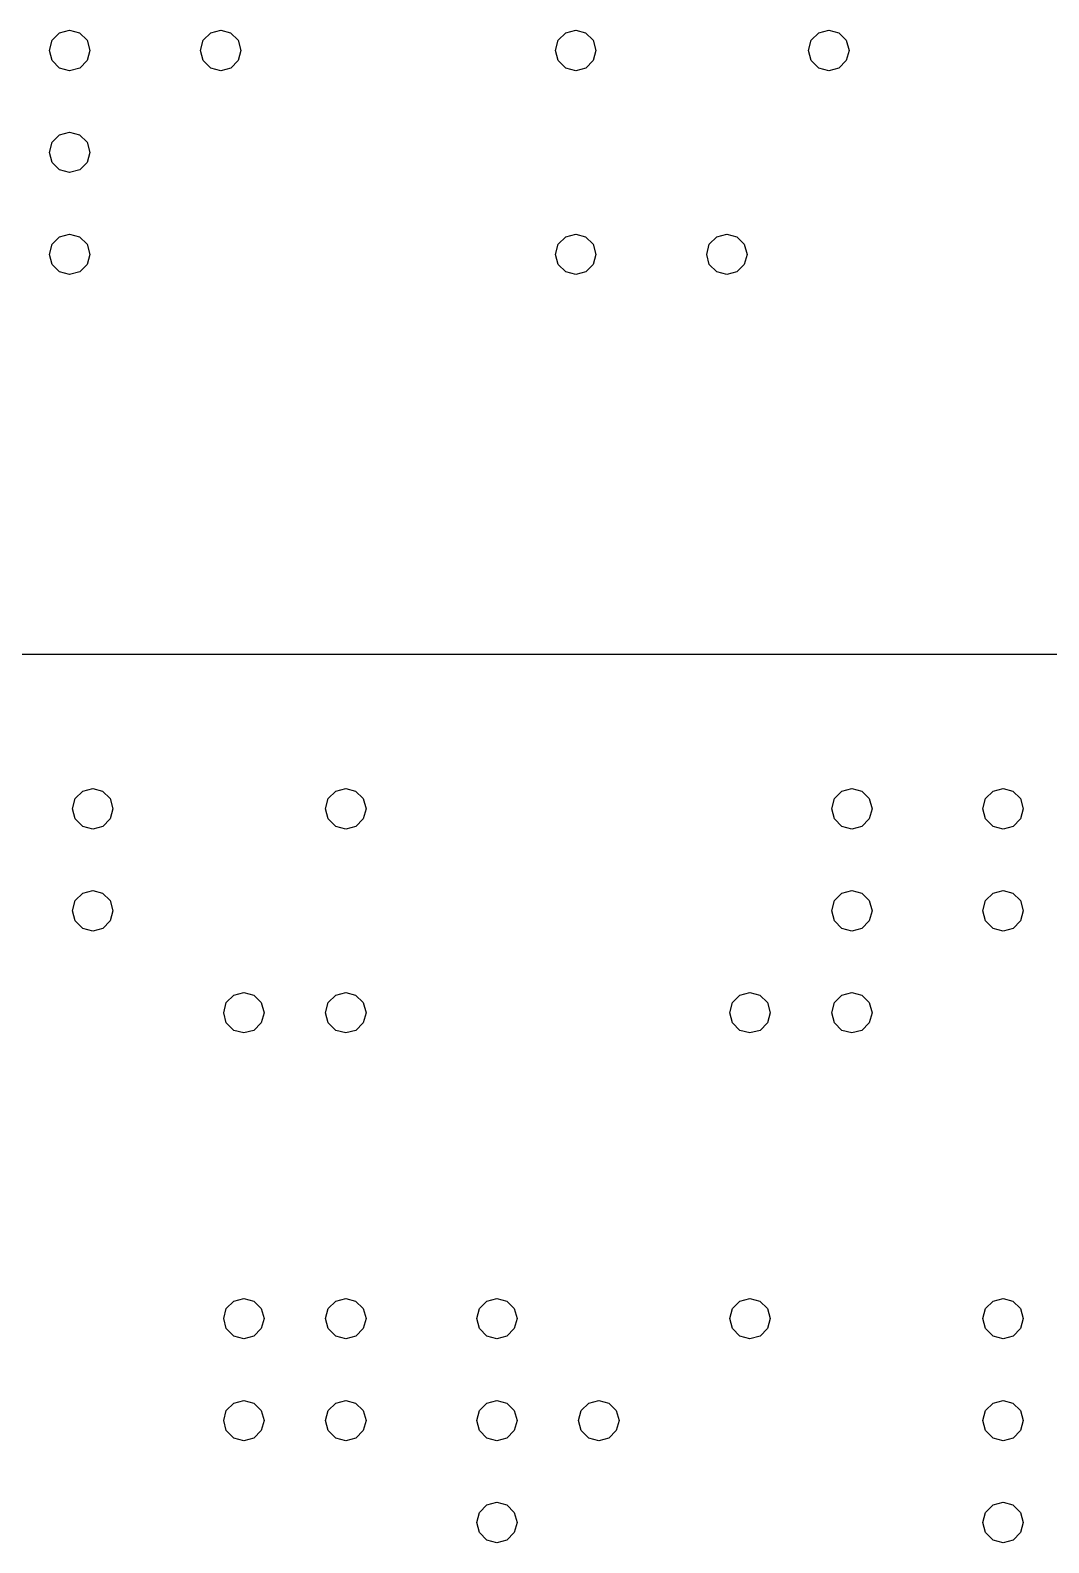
# Model space of a CAD drawing. Extents: x 16 to 241, y 14 to 239.
# Drawn here: x 108.62 to 140.34, y 136.97 to 184.07 of the extents above; entities that cross this region are included whole.
import ezdxf

# ---------------------------------------------------------------- set-up
doc = ezdxf.new("R2010")
doc.units = 0

msp = doc.modelspace()

# ---------------------------------------------------------------- linework, layer by layer
at = {"layer": 'Layer 1'}
for p, q in [((109.215055, 183.441074), (109.297166, 183.758573)), ((109.215055, 183.441074), (109.297166, 183.758573)), ((109.297166, 183.758573), (109.532555, 183.988485)), ((109.297166, 183.758573), (109.532555, 183.988485)), ((109.532555, 183.988485), (109.84458, 184.070599)), ((109.532555, 183.988485), (109.84458, 184.070599)), ((109.84458, 184.070599), (110.151131, 183.988485)), ((109.84458, 184.070599), (109.84458, 184.070599)), ((109.84458, 184.070599), (110.151131, 183.988485)), ((109.84458, 184.070599), (109.84458, 184.070599)), ((110.151131, 183.988485), (110.386518, 183.758573)), ((110.151131, 183.988485), (110.386518, 183.758573)), ((110.386518, 183.758573), (110.474105, 183.441074)), ((110.386518, 183.758573), (110.474105, 183.441074)), ((113.922804, 183.441074), (114.004915, 183.758573)), ((113.922804, 183.441074), (114.004915, 183.758573)), ((114.004915, 183.758573), (114.240304, 183.988485)), ((114.004915, 183.758573), (114.240304, 183.988485)), ((114.240304, 183.988485), (114.552329, 184.070599)), ((114.240304, 183.988485), (114.552329, 184.070599)), ((114.552329, 184.070599), (114.858881, 183.988485)), ((114.552329, 184.070599), (114.552329, 184.070599)), ((114.552329, 184.070599), (114.858881, 183.988485)), ((114.552329, 184.070599), (114.552329, 184.070599)), ((114.858881, 183.988485), (115.09427, 183.758573)), ((114.858881, 183.988485), (115.09427, 183.758573)), ((115.09427, 183.758573), (115.181854, 183.441074)), ((115.09427, 183.758573), (115.181854, 183.441074)), ((124.980546, 183.441074), (125.062659, 183.758573)), ((124.980546, 183.441074), (125.062659, 183.758573)), ((125.062659, 183.758573), (125.298045, 183.988485)), ((125.062659, 183.758573), (125.298045, 183.988485)), ((125.298045, 183.988485), (125.610071, 184.070599)), ((125.298045, 183.988485), (125.610071, 184.070599)), ((125.610071, 184.070599), (125.916622, 183.988485)), ((125.610071, 184.070599), (125.610071, 184.070599)), ((125.610071, 184.070599), (125.916622, 183.988485)), ((125.610071, 184.070599), (125.610071, 184.070599)), ((125.916622, 183.988485), (126.152011, 183.758573)), ((125.916622, 183.988485), (126.152011, 183.758573)), ((126.152011, 183.758573), (126.239596, 183.441074)), ((126.152011, 183.758573), (126.239596, 183.441074)), ((132.863291, 183.441074), (132.945404, 183.758573)), ((132.863291, 183.441074), (132.945404, 183.758573)), ((132.945404, 183.758573), (133.18079, 183.988485)), ((132.945404, 183.758573), (133.18079, 183.988485)), ((133.18079, 183.988485), (133.492816, 184.070599)), ((133.18079, 183.988485), (133.492816, 184.070599)), ((133.492816, 184.070599), (133.799367, 183.988485)), ((133.492816, 184.070599), (133.492816, 184.070599)), ((133.492816, 184.070599), (133.799367, 183.988485)), ((133.492816, 184.070599), (133.492816, 184.070599)), ((133.799367, 183.988485), (134.034756, 183.758573)), ((133.799367, 183.988485), (134.034756, 183.758573)), ((134.034756, 183.758573), (134.122341, 183.441074)), ((134.034756, 183.758573), (134.122341, 183.441074)), ((109.297166, 183.129048), (109.215055, 183.441074)), ((109.297166, 183.129048), (109.215055, 183.441074)), ((110.474105, 183.441074), (110.386518, 183.129048)), ((110.474105, 183.441074), (110.386518, 183.129048)), ((114.004915, 183.129048), (113.922804, 183.441074)), ((114.004915, 183.129048), (113.922804, 183.441074)), ((115.181854, 183.441074), (115.09427, 183.129048)), ((115.181854, 183.441074), (115.09427, 183.129048)), ((125.062659, 183.129048), (124.980546, 183.441074)), ((125.062659, 183.129048), (124.980546, 183.441074)), ((126.239596, 183.441074), (126.152011, 183.129048)), ((126.239596, 183.441074), (126.152011, 183.129048)), ((132.945404, 183.129048), (132.863291, 183.441074)), ((132.945404, 183.129048), (132.863291, 183.441074)), ((134.122341, 183.441074), (134.034756, 183.129048)), ((134.122341, 183.441074), (134.034756, 183.129048)), ((109.532555, 182.893659), (109.297166, 183.129048)), ((109.532555, 182.893659), (109.297166, 183.129048)), ((109.84458, 182.811549), (109.532555, 182.893659)), ((109.84458, 182.811549), (109.532555, 182.893659)), ((110.156606, 182.893659), (109.84458, 182.811549)), ((110.156606, 182.893659), (109.84458, 182.811549)), ((110.386518, 183.129048), (110.156606, 182.893659)), ((110.386518, 183.129048), (110.156606, 182.893659)), ((114.240304, 182.893659), (114.004915, 183.129048)), ((114.240304, 182.893659), (114.004915, 183.129048)), ((114.552329, 182.811549), (114.240304, 182.893659)), ((114.552329, 182.811549), (114.240304, 182.893659)), ((114.864355, 182.893659), (114.552329, 182.811549)), ((114.864355, 182.893659), (114.552329, 182.811549)), ((115.09427, 183.129048), (114.864355, 182.893659)), ((115.09427, 183.129048), (114.864355, 182.893659)), ((125.298045, 182.893659), (125.062659, 183.129048)), ((125.298045, 182.893659), (125.062659, 183.129048)), ((125.610071, 182.811549), (125.298045, 182.893659)), ((125.610071, 182.811549), (125.298045, 182.893659)), ((125.922096, 182.893659), (125.610071, 182.811549)), ((125.922096, 182.893659), (125.610071, 182.811549)), ((126.152011, 183.129048), (125.922096, 182.893659)), ((126.152011, 183.129048), (125.922096, 182.893659)), ((133.18079, 182.893659), (132.945404, 183.129048)), ((133.18079, 182.893659), (132.945404, 183.129048)), ((133.492816, 182.811549), (133.18079, 182.893659)), ((133.492816, 182.811549), (133.18079, 182.893659)), ((133.804841, 182.893659), (133.492816, 182.811549)), ((133.804841, 182.893659), (133.492816, 182.811549)), ((134.034756, 183.129048), (133.804841, 182.893659)), ((134.034756, 183.129048), (133.804841, 182.893659)), ((109.532555, 180.813489), (109.84458, 180.895603)), ((109.532555, 180.813489), (109.84458, 180.895603)), ((109.84458, 180.895603), (110.151131, 180.813489)), ((109.84458, 180.895603), (109.84458, 180.895603)), ((109.84458, 180.895603), (110.151131, 180.813489)), ((109.84458, 180.895603), (109.84458, 180.895603)), ((109.215055, 180.266078), (109.297166, 180.583577)), ((109.215055, 180.266078), (109.297166, 180.583577)), ((109.297166, 180.583577), (109.532555, 180.813489)), ((109.297166, 180.583577), (109.532555, 180.813489)), ((110.151131, 180.813489), (110.386518, 180.583577)), ((110.151131, 180.813489), (110.386518, 180.583577)), ((110.386518, 180.583577), (110.474105, 180.266078)), ((110.386518, 180.583577), (110.474105, 180.266078)), ((109.297166, 179.954052), (109.215055, 180.266078)), ((109.297166, 179.954052), (109.215055, 180.266078)), ((109.532555, 179.718663), (109.297166, 179.954052)), ((109.532555, 179.718663), (109.297166, 179.954052)), ((110.386518, 179.954052), (110.156606, 179.718663)), ((110.386518, 179.954052), (110.156606, 179.718663)), ((110.474105, 180.266078), (110.386518, 179.954052)), ((110.474105, 180.266078), (110.386518, 179.954052)), ((109.84458, 179.636553), (109.532555, 179.718663)), ((109.84458, 179.636553), (109.532555, 179.718663)), ((110.156606, 179.718663), (109.84458, 179.636553)), ((110.156606, 179.718663), (109.84458, 179.636553)), ((109.297166, 177.408581), (109.532555, 177.638493)), ((109.297166, 177.408581), (109.532555, 177.638493)), ((109.532555, 177.638493), (109.84458, 177.720607)), ((109.532555, 177.638493), (109.84458, 177.720607)), ((109.84458, 177.720607), (110.151131, 177.638493)), ((109.84458, 177.720607), (109.84458, 177.720607)), ((109.84458, 177.720607), (110.151131, 177.638493)), ((109.84458, 177.720607), (109.84458, 177.720607)), ((110.151131, 177.638493), (110.386518, 177.408581)), ((110.151131, 177.638493), (110.386518, 177.408581)), ((125.062659, 177.408581), (125.298045, 177.638493)), ((125.062659, 177.408581), (125.298045, 177.638493)), ((125.298045, 177.638493), (125.610071, 177.720607)), ((125.298045, 177.638493), (125.610071, 177.720607)), ((125.610071, 177.720607), (125.916622, 177.638493)), ((125.610071, 177.720607), (125.610071, 177.720607)), ((125.610071, 177.720607), (125.916622, 177.638493)), ((125.610071, 177.720607), (125.610071, 177.720607)), ((125.916622, 177.638493), (126.152011, 177.408581)), ((125.916622, 177.638493), (126.152011, 177.408581)), ((129.770408, 177.408581), (130.005794, 177.638493)), ((129.770408, 177.408581), (130.005794, 177.638493)), ((130.005794, 177.638493), (130.31782, 177.720607)), ((130.005794, 177.638493), (130.31782, 177.720607)), ((130.31782, 177.720607), (130.624371, 177.638493)), ((130.31782, 177.720607), (130.31782, 177.720607)), ((130.31782, 177.720607), (130.624371, 177.638493)), ((130.31782, 177.720607), (130.31782, 177.720607)), ((130.624371, 177.638493), (130.85976, 177.408581)), ((130.624371, 177.638493), (130.85976, 177.408581)), ((109.215055, 177.091082), (109.297166, 177.408581)), ((109.215055, 177.091082), (109.297166, 177.408581)), ((110.386518, 177.408581), (110.474105, 177.091082)), ((110.386518, 177.408581), (110.474105, 177.091082)), ((124.980546, 177.091082), (125.062659, 177.408581)), ((124.980546, 177.091082), (125.062659, 177.408581)), ((126.152011, 177.408581), (126.239596, 177.091082)), ((126.152011, 177.408581), (126.239596, 177.091082)), ((129.688295, 177.091082), (129.770408, 177.408581)), ((129.688295, 177.091082), (129.770408, 177.408581)), ((130.85976, 177.408581), (130.947345, 177.091082)), ((130.85976, 177.408581), (130.947345, 177.091082)), ((109.297166, 176.779056), (109.215055, 177.091082)), ((109.297166, 176.779056), (109.215055, 177.091082)), ((109.532555, 176.543667), (109.297166, 176.779056)), ((109.532555, 176.543667), (109.297166, 176.779056)), ((110.386518, 176.779056), (110.156606, 176.543667)), ((110.386518, 176.779056), (110.156606, 176.543667)), ((110.474105, 177.091082), (110.386518, 176.779056)), ((110.474105, 177.091082), (110.386518, 176.779056)), ((125.062659, 176.779056), (124.980546, 177.091082)), ((125.062659, 176.779056), (124.980546, 177.091082)), ((125.298045, 176.543667), (125.062659, 176.779056)), ((125.298045, 176.543667), (125.062659, 176.779056)), ((126.152011, 176.779056), (125.922096, 176.543667)), ((126.152011, 176.779056), (125.922096, 176.543667)), ((126.239596, 177.091082), (126.152011, 176.779056)), ((126.239596, 177.091082), (126.152011, 176.779056)), ((129.770408, 176.779056), (129.688295, 177.091082)), ((129.770408, 176.779056), (129.688295, 177.091082)), ((130.005794, 176.543667), (129.770408, 176.779056)), ((130.005794, 176.543667), (129.770408, 176.779056)), ((130.85976, 176.779056), (130.629845, 176.543667)), ((130.85976, 176.779056), (130.629845, 176.543667)), ((130.947345, 177.091082), (130.85976, 176.779056)), ((130.947345, 177.091082), (130.85976, 176.779056)), ((109.84458, 176.461557), (109.532555, 176.543667)), ((109.84458, 176.461557), (109.532555, 176.543667)), ((110.156606, 176.543667), (109.84458, 176.461557)), ((110.156606, 176.543667), (109.84458, 176.461557)), ((125.610071, 176.461557), (125.298045, 176.543667)), ((125.610071, 176.461557), (125.298045, 176.543667)), ((125.922096, 176.543667), (125.610071, 176.461557)), ((125.922096, 176.543667), (125.610071, 176.461557)), ((130.31782, 176.461557), (130.005794, 176.543667)), ((130.31782, 176.461557), (130.005794, 176.543667)), ((130.629845, 176.543667), (130.31782, 176.461557)), ((130.629845, 176.543667), (130.31782, 176.461557)), ((240.440213, 164.630678), (15.915083, 164.630678)), ((110.01634, 160.141924), (110.25172, 160.371838)), ((110.01634, 160.141924), (110.25172, 160.371838)), ((110.25172, 160.371838), (110.56375, 160.453948)), ((110.25172, 160.371838), (110.56375, 160.453948)), ((110.56375, 160.453948), (110.8703, 160.371838)), ((110.56375, 160.453948), (110.56375, 160.453948)), ((110.56375, 160.453948), (110.8703, 160.371838)), ((110.56375, 160.453948), (110.56375, 160.453948)), ((110.8703, 160.371838), (111.10569, 160.141924)), ((110.8703, 160.371838), (111.10569, 160.141924)), ((117.89909, 160.141924), (118.13448, 160.371838)), ((117.89909, 160.141924), (118.13448, 160.371838)), ((118.13448, 160.371838), (118.44651, 160.453948)), ((118.13448, 160.371838), (118.44651, 160.453948)), ((118.44651, 160.453948), (118.75306, 160.371838)), ((118.44651, 160.453948), (118.44651, 160.453948)), ((118.44651, 160.453948), (118.75306, 160.371838)), ((118.44651, 160.453948), (118.44651, 160.453948)), ((118.75306, 160.371838), (118.98845, 160.141924)), ((118.75306, 160.371838), (118.98845, 160.141924)), ((133.6646, 160.141924), (133.89999, 160.371838)), ((133.6646, 160.141924), (133.89999, 160.371838)), ((133.89999, 160.371838), (134.21202, 160.453948)), ((133.89999, 160.371838), (134.21202, 160.453948)), ((134.21202, 160.453948), (134.51857, 160.371838)), ((134.21202, 160.453948), (134.21202, 160.453948)), ((134.21202, 160.453948), (134.51857, 160.371838)), ((134.21202, 160.453948), (134.21202, 160.453948)), ((134.51857, 160.371838), (134.75396, 160.141924)), ((134.51857, 160.371838), (134.75396, 160.141924)), ((138.37236, 160.141924), (138.60775, 160.371838)), ((138.37236, 160.141924), (138.60775, 160.371838)), ((138.60775, 160.371838), (138.91977, 160.453948)), ((138.60775, 160.371838), (138.91977, 160.453948)), ((138.91977, 160.453948), (139.22632, 160.371838)), ((138.91977, 160.453948), (138.91977, 160.453948)), ((138.91977, 160.453948), (139.22632, 160.371838)), ((138.91977, 160.453948), (138.91977, 160.453948)), ((139.22632, 160.371838), (139.46171, 160.141924)), ((139.22632, 160.371838), (139.46171, 160.141924)), ((109.93424, 159.824424), (110.01634, 160.141924)), ((109.93424, 159.824424), (110.01634, 160.141924)), ((110.01634, 159.512398), (109.93424, 159.824424)), ((110.01634, 159.512398), (109.93424, 159.824424)), ((111.10569, 160.141924), (111.19329, 159.824424)), ((111.10569, 160.141924), (111.19329, 159.824424)), ((111.19329, 159.824424), (111.10569, 159.512398)), ((111.19329, 159.824424), (111.10569, 159.512398)), ((117.81699, 159.824424), (117.89909, 160.141924)), ((117.81699, 159.824424), (117.89909, 160.141924)), ((117.89909, 159.512398), (117.81699, 159.824424)), ((117.89909, 159.512398), (117.81699, 159.824424)), ((118.98845, 160.141924), (119.07605, 159.824424)), ((118.98845, 160.141924), (119.07605, 159.824424)), ((119.07605, 159.824424), (118.98845, 159.512398)), ((119.07605, 159.824424), (118.98845, 159.512398)), ((133.5825, 159.824424), (133.6646, 160.141924)), ((133.5825, 159.824424), (133.6646, 160.141924)), ((133.6646, 159.512398), (133.5825, 159.824424)), ((133.6646, 159.512398), (133.5825, 159.824424)), ((134.75396, 160.141924), (134.84156, 159.824424)), ((134.75396, 160.141924), (134.84156, 159.824424)), ((134.84156, 159.824424), (134.75396, 159.512398)), ((134.84156, 159.824424), (134.75396, 159.512398)), ((138.29026, 159.824424), (138.37236, 160.141924)), ((138.29026, 159.824424), (138.37236, 160.141924)), ((138.37236, 159.512398), (138.29026, 159.824424)), ((138.37236, 159.512398), (138.29026, 159.824424)), ((139.46171, 160.141924), (139.54931, 159.824424)), ((139.46171, 160.141924), (139.54931, 159.824424)), ((139.54931, 159.824424), (139.46171, 159.512398)), ((139.54931, 159.824424), (139.46171, 159.512398)), ((110.25172, 159.27701), (110.01634, 159.512398)), ((110.25172, 159.27701), (110.01634, 159.512398)), ((110.56375, 159.1949), (110.25172, 159.27701)), ((110.56375, 159.1949), (110.25172, 159.27701)), ((110.87578, 159.27701), (110.56375, 159.1949)), ((110.87578, 159.27701), (110.56375, 159.1949)), ((111.10569, 159.512398), (110.87578, 159.27701)), ((111.10569, 159.512398), (110.87578, 159.27701)), ((118.13448, 159.27701), (117.89909, 159.512398)), ((118.13448, 159.27701), (117.89909, 159.512398)), ((118.44651, 159.1949), (118.13448, 159.27701)), ((118.44651, 159.1949), (118.13448, 159.27701)), ((118.75853, 159.27701), (118.44651, 159.1949)), ((118.75853, 159.27701), (118.44651, 159.1949)), ((118.98845, 159.512398), (118.75853, 159.27701)), ((118.98845, 159.512398), (118.75853, 159.27701)), ((133.89999, 159.27701), (133.6646, 159.512398)), ((133.89999, 159.27701), (133.6646, 159.512398)), ((134.21202, 159.1949), (133.89999, 159.27701)), ((134.21202, 159.1949), (133.89999, 159.27701)), ((134.52404, 159.27701), (134.21202, 159.1949)), ((134.52404, 159.27701), (134.21202, 159.1949)), ((134.75396, 159.512398), (134.52404, 159.27701)), ((134.75396, 159.512398), (134.52404, 159.27701)), ((138.60775, 159.27701), (138.37236, 159.512398)), ((138.60775, 159.27701), (138.37236, 159.512398)), ((138.91977, 159.1949), (138.60775, 159.27701)), ((138.91977, 159.1949), (138.60775, 159.27701)), ((139.2318, 159.27701), (138.91977, 159.1949)), ((139.2318, 159.27701), (138.91977, 159.1949)), ((139.46171, 159.512398), (139.2318, 159.27701)), ((139.46171, 159.512398), (139.2318, 159.27701)), ((109.93424, 156.64943), (110.01634, 156.96693)), ((109.93424, 156.64943), (110.01634, 156.96693)), ((110.01634, 156.96693), (110.25172, 157.19685)), ((110.01634, 156.96693), (110.25172, 157.19685)), ((110.25172, 157.19685), (110.56375, 157.27895)), ((110.25172, 157.19685), (110.56375, 157.27895)), ((110.56375, 157.27895), (110.8703, 157.19685)), ((110.56375, 157.27895), (110.56375, 157.27895)), ((110.56375, 157.27895), (110.8703, 157.19685)), ((110.56375, 157.27895), (110.56375, 157.27895)), ((110.8703, 157.19685), (111.10569, 156.96693)), ((110.8703, 157.19685), (111.10569, 156.96693)), ((111.10569, 156.96693), (111.19329, 156.64943)), ((111.10569, 156.96693), (111.19329, 156.64943)), ((133.5825, 156.64943), (133.6646, 156.96693)), ((133.5825, 156.64943), (133.6646, 156.96693)), ((133.6646, 156.96693), (133.89999, 157.19685)), ((133.6646, 156.96693), (133.89999, 157.19685)), ((133.89999, 157.19685), (134.21202, 157.27895)), ((133.89999, 157.19685), (134.21202, 157.27895)), ((134.21202, 157.27895), (134.51857, 157.19685)), ((134.21202, 157.27895), (134.21202, 157.27895)), ((134.21202, 157.27895), (134.51857, 157.19685)), ((134.21202, 157.27895), (134.21202, 157.27895)), ((134.51857, 157.19685), (134.75396, 156.96693)), ((134.51857, 157.19685), (134.75396, 156.96693)), ((134.75396, 156.96693), (134.84156, 156.64943)), ((134.75396, 156.96693), (134.84156, 156.64943)), ((138.29026, 156.64943), (138.37236, 156.96693)), ((138.29026, 156.64943), (138.37236, 156.96693)), ((138.37236, 156.96693), (138.60775, 157.19685)), ((138.37236, 156.96693), (138.60775, 157.19685)), ((138.60775, 157.19685), (138.91977, 157.27895)), ((138.60775, 157.19685), (138.91977, 157.27895)), ((138.91977, 157.27895), (139.22632, 157.19685)), ((138.91977, 157.27895), (138.91977, 157.27895)), ((138.91977, 157.27895), (139.22632, 157.19685)), ((138.91977, 157.27895), (138.91977, 157.27895)), ((139.22632, 157.19685), (139.46171, 156.96693)), ((139.22632, 157.19685), (139.46171, 156.96693)), ((139.46171, 156.96693), (139.54931, 156.64943)), ((139.46171, 156.96693), (139.54931, 156.64943)), ((110.01634, 156.33741), (109.93424, 156.64943)), ((110.01634, 156.33741), (109.93424, 156.64943)), ((111.19329, 156.64943), (111.10569, 156.33741)), ((111.19329, 156.64943), (111.10569, 156.33741)), ((133.6646, 156.33741), (133.5825, 156.64943)), ((133.6646, 156.33741), (133.5825, 156.64943)), ((134.84156, 156.64943), (134.75396, 156.33741)), ((134.84156, 156.64943), (134.75396, 156.33741)), ((138.37236, 156.33741), (138.29026, 156.64943)), ((138.37236, 156.33741), (138.29026, 156.64943)), ((139.54931, 156.64943), (139.46171, 156.33741)), ((139.54931, 156.64943), (139.46171, 156.33741)), ((110.25172, 156.10202), (110.01634, 156.33741)), ((110.25172, 156.10202), (110.01634, 156.33741)), ((110.56375, 156.01992), (110.25172, 156.10202)), ((110.56375, 156.01992), (110.25172, 156.10202)), ((110.87578, 156.10202), (110.56375, 156.01992)), ((110.87578, 156.10202), (110.56375, 156.01992)), ((111.10569, 156.33741), (110.87578, 156.10202)), ((111.10569, 156.33741), (110.87578, 156.10202)), ((133.89999, 156.10202), (133.6646, 156.33741)), ((133.89999, 156.10202), (133.6646, 156.33741)), ((134.21202, 156.01992), (133.89999, 156.10202)), ((134.21202, 156.01992), (133.89999, 156.10202)), ((134.52404, 156.10202), (134.21202, 156.01992)), ((134.52404, 156.10202), (134.21202, 156.01992)), ((134.75396, 156.33741), (134.52404, 156.10202)), ((134.75396, 156.33741), (134.52404, 156.10202)), ((138.60775, 156.10202), (138.37236, 156.33741)), ((138.60775, 156.10202), (138.37236, 156.33741)), ((138.91977, 156.01992), (138.60775, 156.10202)), ((138.91977, 156.01992), (138.60775, 156.10202)), ((139.2318, 156.10202), (138.91977, 156.01992)), ((139.2318, 156.10202), (138.91977, 156.01992)), ((139.46171, 156.33741), (139.2318, 156.10202)), ((139.46171, 156.33741), (139.2318, 156.10202)), ((114.72409, 153.79193), (114.95948, 154.02185)), ((114.72409, 153.79193), (114.95948, 154.02185)), ((114.95948, 154.02185), (115.27151, 154.10395)), ((114.95948, 154.02185), (115.27151, 154.10395)), ((115.27151, 154.10395), (115.57806, 154.02185)), ((115.27151, 154.10395), (115.27151, 154.10395)), ((115.27151, 154.10395), (115.57806, 154.02185)), ((115.27151, 154.10395), (115.27151, 154.10395)), ((115.57806, 154.02185), (115.81345, 153.79193)), ((115.57806, 154.02185), (115.81345, 153.79193)), ((117.89909, 153.79193), (118.13448, 154.02185)), ((117.89909, 153.79193), (118.13448, 154.02185)), ((118.13448, 154.02185), (118.44651, 154.10395)), ((118.13448, 154.02185), (118.44651, 154.10395)), ((118.44651, 154.10395), (118.75306, 154.02185)), ((118.44651, 154.10395), (118.44651, 154.10395)), ((118.44651, 154.10395), (118.75306, 154.02185)), ((118.44651, 154.10395), (118.44651, 154.10395)), ((118.75306, 154.02185), (118.98845, 153.79193)), ((118.75306, 154.02185), (118.98845, 153.79193)), ((130.4896, 153.79193), (130.72499, 154.02185)), ((130.4896, 153.79193), (130.72499, 154.02185)), ((130.72499, 154.02185), (131.03702, 154.10395)), ((130.72499, 154.02185), (131.03702, 154.10395)), ((131.03702, 154.10395), (131.34357, 154.02185)), ((131.03702, 154.10395), (131.03702, 154.10395)), ((131.03702, 154.10395), (131.34357, 154.02185)), ((131.03702, 154.10395), (131.03702, 154.10395)), ((131.34357, 154.02185), (131.57896, 153.79193)), ((131.34357, 154.02185), (131.57896, 153.79193)), ((133.6646, 153.79193), (133.89999, 154.02185)), ((133.6646, 153.79193), (133.89999, 154.02185)), ((133.89999, 154.02185), (134.21202, 154.10395)), ((133.89999, 154.02185), (134.21202, 154.10395)), ((134.21202, 154.10395), (134.51857, 154.02185)), ((134.21202, 154.10395), (134.21202, 154.10395)), ((134.21202, 154.10395), (134.51857, 154.02185)), ((134.21202, 154.10395), (134.21202, 154.10395)), ((134.51857, 154.02185), (134.75396, 153.79193)), ((134.51857, 154.02185), (134.75396, 153.79193)), ((114.64199, 153.47443), (114.72409, 153.79193)), ((114.64199, 153.47443), (114.72409, 153.79193)), ((115.81345, 153.79193), (115.90105, 153.47443)), ((115.81345, 153.79193), (115.90105, 153.47443)), ((117.81699, 153.47443), (117.89909, 153.79193)), ((117.81699, 153.47443), (117.89909, 153.79193)), ((118.98845, 153.79193), (119.07605, 153.47443)), ((118.98845, 153.79193), (119.07605, 153.47443)), ((130.4075, 153.47443), (130.4896, 153.79193)), ((130.4075, 153.47443), (130.4896, 153.79193)), ((131.57896, 153.79193), (131.66656, 153.47443)), ((131.57896, 153.79193), (131.66656, 153.47443)), ((133.5825, 153.47443), (133.6646, 153.79193)), ((133.5825, 153.47443), (133.6646, 153.79193)), ((134.75396, 153.79193), (134.84156, 153.47443)), ((134.75396, 153.79193), (134.84156, 153.47443)), ((114.72409, 153.16241), (114.64199, 153.47443)), ((114.72409, 153.16241), (114.64199, 153.47443)), ((114.95948, 152.92702), (114.72409, 153.16241)), ((114.95948, 152.92702), (114.72409, 153.16241)), ((115.81345, 153.16241), (115.58353, 152.92702)), ((115.81345, 153.16241), (115.58353, 152.92702)), ((115.90105, 153.47443), (115.81345, 153.16241)), ((115.90105, 153.47443), (115.81345, 153.16241)), ((117.89909, 153.16241), (117.81699, 153.47443)), ((117.89909, 153.16241), (117.81699, 153.47443)), ((118.13448, 152.92702), (117.89909, 153.16241)), ((118.13448, 152.92702), (117.89909, 153.16241)), ((118.98845, 153.16241), (118.75853, 152.92702)), ((118.98845, 153.16241), (118.75853, 152.92702)), ((119.07605, 153.47443), (118.98845, 153.16241)), ((119.07605, 153.47443), (118.98845, 153.16241)), ((130.4896, 153.16241), (130.4075, 153.47443)), ((130.4896, 153.16241), (130.4075, 153.47443)), ((130.72499, 152.92702), (130.4896, 153.16241)), ((130.72499, 152.92702), (130.4896, 153.16241)), ((131.57896, 153.16241), (131.34904, 152.92702)), ((131.57896, 153.16241), (131.34904, 152.92702)), ((131.66656, 153.47443), (131.57896, 153.16241)), ((131.66656, 153.47443), (131.57896, 153.16241)), ((133.6646, 153.16241), (133.5825, 153.47443)), ((133.6646, 153.16241), (133.5825, 153.47443)), ((133.89999, 152.92702), (133.6646, 153.16241)), ((133.89999, 152.92702), (133.6646, 153.16241)), ((134.75396, 153.16241), (134.52404, 152.92702)), ((134.75396, 153.16241), (134.52404, 152.92702)), ((134.84156, 153.47443), (134.75396, 153.16241)), ((134.84156, 153.47443), (134.75396, 153.16241)), ((115.27151, 152.84492), (114.95948, 152.92702)), ((115.27151, 152.84492), (114.95948, 152.92702)), ((115.58353, 152.92702), (115.27151, 152.84492)), ((115.58353, 152.92702), (115.27151, 152.84492)), ((118.44651, 152.84492), (118.13448, 152.92702)), ((118.44651, 152.84492), (118.13448, 152.92702)), ((118.75853, 152.92702), (118.44651, 152.84492)), ((118.75853, 152.92702), (118.44651, 152.84492)), ((131.03702, 152.84492), (130.72499, 152.92702)), ((131.03702, 152.84492), (130.72499, 152.92702)), ((131.34904, 152.92702), (131.03702, 152.84492)), ((131.34904, 152.92702), (131.03702, 152.84492)), ((134.21202, 152.84492), (133.89999, 152.92702)), ((134.21202, 152.84492), (133.89999, 152.92702)), ((134.52404, 152.92702), (134.21202, 152.84492)), ((134.52404, 152.92702), (134.21202, 152.84492)), ((114.64199, 143.94944), (114.72409, 144.26694)), ((114.64199, 143.94944), (114.72409, 144.26694)), ((114.72409, 144.26694), (114.95948, 144.49685)), ((114.72409, 144.26694), (114.95948, 144.49685)), ((114.95948, 144.49685), (115.27151, 144.57895)), ((114.95948, 144.49685), (115.27151, 144.57895)), ((115.27151, 144.57895), (115.57806, 144.49685)), ((115.27151, 144.57895), (115.27151, 144.57895)), ((115.27151, 144.57895), (115.57806, 144.49685)), ((115.27151, 144.57895), (115.27151, 144.57895)), ((115.57806, 144.49685), (115.81345, 144.26694)), ((115.57806, 144.49685), (115.81345, 144.26694)), ((115.81345, 144.26694), (115.90105, 143.94944)), ((115.81345, 144.26694), (115.90105, 143.94944)), ((117.81699, 143.94944), (117.89909, 144.26694)), ((117.81699, 143.94944), (117.89909, 144.26694)), ((117.89909, 144.26694), (118.13448, 144.49685)), ((117.89909, 144.26694), (118.13448, 144.49685)), ((118.13448, 144.49685), (118.44651, 144.57895)), ((118.13448, 144.49685), (118.44651, 144.57895)), ((118.44651, 144.57895), (118.75306, 144.49685)), ((118.44651, 144.57895), (118.44651, 144.57895)), ((118.44651, 144.57895), (118.75306, 144.49685)), ((118.44651, 144.57895), (118.44651, 144.57895)), ((118.75306, 144.49685), (118.98845, 144.26694)), ((118.75306, 144.49685), (118.98845, 144.26694)), ((118.98845, 144.26694), (119.07605, 143.94944)), ((118.98845, 144.26694), (119.07605, 143.94944)), ((122.52475, 143.94944), (122.60685, 144.26694)), ((122.52475, 143.94944), (122.60685, 144.26694)), ((122.60685, 144.26694), (122.84224, 144.49685)), ((122.60685, 144.26694), (122.84224, 144.49685)), ((122.84224, 144.49685), (123.15426, 144.57895)), ((122.84224, 144.49685), (123.15426, 144.57895)), ((123.15426, 144.57895), (123.46081, 144.49685)), ((123.15426, 144.57895), (123.15426, 144.57895)), ((123.15426, 144.57895), (123.46081, 144.49685)), ((123.15426, 144.57895), (123.15426, 144.57895)), ((123.46081, 144.49685), (123.6962, 144.26694)), ((123.46081, 144.49685), (123.6962, 144.26694)), ((123.6962, 144.26694), (123.7838, 143.94944)), ((123.6962, 144.26694), (123.7838, 143.94944)), ((130.4075, 143.94944), (130.4896, 144.26694)), ((130.4075, 143.94944), (130.4896, 144.26694)), ((130.4896, 144.26694), (130.72499, 144.49685)), ((130.4896, 144.26694), (130.72499, 144.49685)), ((130.72499, 144.49685), (131.03702, 144.57895)), ((130.72499, 144.49685), (131.03702, 144.57895)), ((131.03702, 144.57895), (131.34357, 144.49685)), ((131.03702, 144.57895), (131.03702, 144.57895)), ((131.03702, 144.57895), (131.34357, 144.49685)), ((131.03702, 144.57895), (131.03702, 144.57895)), ((131.34357, 144.49685), (131.57896, 144.26694)), ((131.34357, 144.49685), (131.57896, 144.26694)), ((131.57896, 144.26694), (131.66656, 143.94944)), ((131.57896, 144.26694), (131.66656, 143.94944)), ((138.29026, 143.94944), (138.37236, 144.26694)), ((138.29026, 143.94944), (138.37236, 144.26694)), ((138.37236, 144.26694), (138.60775, 144.49685)), ((138.37236, 144.26694), (138.60775, 144.49685)), ((138.60775, 144.49685), (138.91977, 144.57895)), ((138.60775, 144.49685), (138.91977, 144.57895)), ((138.91977, 144.57895), (139.22632, 144.49685)), ((138.91977, 144.57895), (138.91977, 144.57895)), ((138.91977, 144.57895), (139.22632, 144.49685)), ((138.91977, 144.57895), (138.91977, 144.57895)), ((139.22632, 144.49685), (139.46171, 144.26694)), ((139.22632, 144.49685), (139.46171, 144.26694)), ((139.46171, 144.26694), (139.54931, 143.94944)), ((139.46171, 144.26694), (139.54931, 143.94944)), ((114.72409, 143.63741), (114.64199, 143.94944)), ((114.72409, 143.63741), (114.64199, 143.94944)), ((115.90105, 143.94944), (115.81345, 143.63741)), ((115.90105, 143.94944), (115.81345, 143.63741)), ((117.89909, 143.63741), (117.81699, 143.94944)), ((117.89909, 143.63741), (117.81699, 143.94944)), ((119.07605, 143.94944), (118.98845, 143.63741)), ((119.07605, 143.94944), (118.98845, 143.63741)), ((122.60685, 143.63741), (122.52475, 143.94944)), ((122.60685, 143.63741), (122.52475, 143.94944)), ((123.7838, 143.94944), (123.6962, 143.63741)), ((123.7838, 143.94944), (123.6962, 143.63741)), ((130.4896, 143.63741), (130.4075, 143.94944)), ((130.4896, 143.63741), (130.4075, 143.94944)), ((131.66656, 143.94944), (131.57896, 143.63741)), ((131.66656, 143.94944), (131.57896, 143.63741)), ((138.37236, 143.63741), (138.29026, 143.94944)), ((138.37236, 143.63741), (138.29026, 143.94944)), ((139.54931, 143.94944), (139.46171, 143.63741)), ((139.54931, 143.94944), (139.46171, 143.63741)), ((114.95948, 143.40202), (114.72409, 143.63741)), ((114.95948, 143.40202), (114.72409, 143.63741)), ((115.27151, 143.31992), (114.95948, 143.40202)), ((115.27151, 143.31992), (114.95948, 143.40202)), ((115.58353, 143.40202), (115.27151, 143.31992)), ((115.58353, 143.40202), (115.27151, 143.31992)), ((115.81345, 143.63741), (115.58353, 143.40202)), ((115.81345, 143.63741), (115.58353, 143.40202)), ((118.13448, 143.40202), (117.89909, 143.63741)), ((118.13448, 143.40202), (117.89909, 143.63741)), ((118.44651, 143.31992), (118.13448, 143.40202)), ((118.44651, 143.31992), (118.13448, 143.40202)), ((118.75853, 143.40202), (118.44651, 143.31992)), ((118.75853, 143.40202), (118.44651, 143.31992)), ((118.98845, 143.63741), (118.75853, 143.40202)), ((118.98845, 143.63741), (118.75853, 143.40202)), ((122.84224, 143.40202), (122.60685, 143.63741)), ((122.84224, 143.40202), (122.60685, 143.63741)), ((123.15426, 143.31992), (122.84224, 143.40202)), ((123.15426, 143.31992), (122.84224, 143.40202)), ((123.46629, 143.40202), (123.15426, 143.31992)), ((123.46629, 143.40202), (123.15426, 143.31992)), ((123.6962, 143.63741), (123.46629, 143.40202)), ((123.6962, 143.63741), (123.46629, 143.40202)), ((130.72499, 143.40202), (130.4896, 143.63741)), ((130.72499, 143.40202), (130.4896, 143.63741)), ((131.03702, 143.31992), (130.72499, 143.40202)), ((131.03702, 143.31992), (130.72499, 143.40202)), ((131.34904, 143.40202), (131.03702, 143.31992)), ((131.34904, 143.40202), (131.03702, 143.31992)), ((131.57896, 143.63741), (131.34904, 143.40202)), ((131.57896, 143.63741), (131.34904, 143.40202)), ((138.60775, 143.40202), (138.37236, 143.63741)), ((138.60775, 143.40202), (138.37236, 143.63741)), ((138.91977, 143.31992), (138.60775, 143.40202)), ((138.91977, 143.31992), (138.60775, 143.40202)), ((139.2318, 143.40202), (138.91977, 143.31992)), ((139.2318, 143.40202), (138.91977, 143.31992)), ((139.46171, 143.63741), (139.2318, 143.40202)), ((139.46171, 143.63741), (139.2318, 143.40202)), ((114.72409, 141.09194), (114.95948, 141.32185)), ((114.72409, 141.09194), (114.95948, 141.32185)), ((114.95948, 141.32185), (115.27151, 141.40395)), ((114.95948, 141.32185), (115.27151, 141.40395)), ((115.27151, 141.40395), (115.57806, 141.32185)), ((115.27151, 141.40395), (115.27151, 141.40395)), ((115.27151, 141.40395), (115.57806, 141.32185)), ((115.27151, 141.40395), (115.27151, 141.40395)), ((115.57806, 141.32185), (115.81345, 141.09194)), ((115.57806, 141.32185), (115.81345, 141.09194)), ((117.89909, 141.09194), (118.13448, 141.32185)), ((117.89909, 141.09194), (118.13448, 141.32185)), ((118.13448, 141.32185), (118.44651, 141.40395)), ((118.13448, 141.32185), (118.44651, 141.40395)), ((118.44651, 141.40395), (118.75306, 141.32185)), ((118.44651, 141.40395), (118.44651, 141.40395)), ((118.44651, 141.40395), (118.75306, 141.32185)), ((118.44651, 141.40395), (118.44651, 141.40395)), ((118.75306, 141.32185), (118.98845, 141.09194)), ((118.75306, 141.32185), (118.98845, 141.09194)), ((122.60685, 141.09194), (122.84224, 141.32185)), ((122.60685, 141.09194), (122.84224, 141.32185)), ((122.84224, 141.32185), (123.15426, 141.40395)), ((122.84224, 141.32185), (123.15426, 141.40395)), ((123.15426, 141.40395), (123.46081, 141.32185)), ((123.15426, 141.40395), (123.15426, 141.40395)), ((123.15426, 141.40395), (123.46081, 141.32185)), ((123.15426, 141.40395), (123.15426, 141.40395)), ((123.46081, 141.32185), (123.6962, 141.09194)), ((123.46081, 141.32185), (123.6962, 141.09194)), ((125.78185, 141.09194), (126.01724, 141.32185)), ((125.78185, 141.09194), (126.01724, 141.32185)), ((126.01724, 141.32185), (126.32926, 141.40395)), ((126.01724, 141.32185), (126.32926, 141.40395)), ((126.32926, 141.40395), (126.63581, 141.32185)), ((126.32926, 141.40395), (126.32926, 141.40395)), ((126.32926, 141.40395), (126.63581, 141.32185)), ((126.32926, 141.40395), (126.32926, 141.40395)), ((126.63581, 141.32185), (126.8712, 141.09194)), ((126.63581, 141.32185), (126.8712, 141.09194)), ((138.37236, 141.09194), (138.60775, 141.32185)), ((138.37236, 141.09194), (138.60775, 141.32185)), ((138.60775, 141.32185), (138.91977, 141.40395)), ((138.60775, 141.32185), (138.91977, 141.40395)), ((138.91977, 141.40395), (139.22632, 141.32185)), ((138.91977, 141.40395), (138.91977, 141.40395)), ((138.91977, 141.40395), (139.22632, 141.32185)), ((138.91977, 141.40395), (138.91977, 141.40395)), ((139.22632, 141.32185), (139.46171, 141.09194)), ((139.22632, 141.32185), (139.46171, 141.09194)), ((114.64199, 140.77444), (114.72409, 141.09194)), ((114.64199, 140.77444), (114.72409, 141.09194)), ((115.81345, 141.09194), (115.90105, 140.77444)), ((115.81345, 141.09194), (115.90105, 140.77444)), ((117.81699, 140.77444), (117.89909, 141.09194)), ((117.81699, 140.77444), (117.89909, 141.09194)), ((118.98845, 141.09194), (119.07605, 140.77444)), ((118.98845, 141.09194), (119.07605, 140.77444)), ((122.52475, 140.77444), (122.60685, 141.09194)), ((122.52475, 140.77444), (122.60685, 141.09194)), ((123.6962, 141.09194), (123.7838, 140.77444)), ((123.6962, 141.09194), (123.7838, 140.77444)), ((125.69975, 140.77444), (125.78185, 141.09194)), ((125.69975, 140.77444), (125.78185, 141.09194)), ((126.8712, 141.09194), (126.9588, 140.77444)), ((126.8712, 141.09194), (126.9588, 140.77444)), ((138.29026, 140.77444), (138.37236, 141.09194)), ((138.29026, 140.77444), (138.37236, 141.09194)), ((139.46171, 141.09194), (139.54931, 140.77444)), ((139.46171, 141.09194), (139.54931, 140.77444)), ((114.72409, 140.46241), (114.64199, 140.77444)), ((114.72409, 140.46241), (114.64199, 140.77444)), ((114.95948, 140.22702), (114.72409, 140.46241)), ((114.95948, 140.22702), (114.72409, 140.46241)), ((115.81345, 140.46241), (115.58353, 140.22702)), ((115.81345, 140.46241), (115.58353, 140.22702)), ((115.90105, 140.77444), (115.81345, 140.46241)), ((115.90105, 140.77444), (115.81345, 140.46241)), ((117.89909, 140.46241), (117.81699, 140.77444)), ((117.89909, 140.46241), (117.81699, 140.77444)), ((118.13448, 140.22702), (117.89909, 140.46241)), ((118.13448, 140.22702), (117.89909, 140.46241)), ((118.98845, 140.46241), (118.75853, 140.22702)), ((118.98845, 140.46241), (118.75853, 140.22702)), ((119.07605, 140.77444), (118.98845, 140.46241)), ((119.07605, 140.77444), (118.98845, 140.46241)), ((122.60685, 140.46241), (122.52475, 140.77444)), ((122.60685, 140.46241), (122.52475, 140.77444)), ((122.84224, 140.22702), (122.60685, 140.46241)), ((122.84224, 140.22702), (122.60685, 140.46241)), ((123.6962, 140.46241), (123.46629, 140.22702)), ((123.6962, 140.46241), (123.46629, 140.22702)), ((123.7838, 140.77444), (123.6962, 140.46241)), ((123.7838, 140.77444), (123.6962, 140.46241)), ((125.78185, 140.46241), (125.69975, 140.77444)), ((125.78185, 140.46241), (125.69975, 140.77444)), ((126.01724, 140.22702), (125.78185, 140.46241)), ((126.01724, 140.22702), (125.78185, 140.46241)), ((126.8712, 140.46241), (126.64129, 140.22702)), ((126.8712, 140.46241), (126.64129, 140.22702)), ((126.9588, 140.77444), (126.8712, 140.46241)), ((126.9588, 140.77444), (126.8712, 140.46241)), ((138.37236, 140.46241), (138.29026, 140.77444)), ((138.37236, 140.46241), (138.29026, 140.77444)), ((138.60775, 140.22702), (138.37236, 140.46241)), ((138.60775, 140.22702), (138.37236, 140.46241)), ((139.46171, 140.46241), (139.2318, 140.22702)), ((139.46171, 140.46241), (139.2318, 140.22702)), ((139.54931, 140.77444), (139.46171, 140.46241)), ((139.54931, 140.77444), (139.46171, 140.46241)), ((115.27151, 140.14492), (114.95948, 140.22702)), ((115.27151, 140.14492), (114.95948, 140.22702)), ((115.58353, 140.22702), (115.27151, 140.14492)), ((115.58353, 140.22702), (115.27151, 140.14492)), ((118.44651, 140.14492), (118.13448, 140.22702)), ((118.44651, 140.14492), (118.13448, 140.22702)), ((118.75853, 140.22702), (118.44651, 140.14492)), ((118.75853, 140.22702), (118.44651, 140.14492)), ((123.15426, 140.14492), (122.84224, 140.22702)), ((123.15426, 140.14492), (122.84224, 140.22702)), ((123.46629, 140.22702), (123.15426, 140.14492)), ((123.46629, 140.22702), (123.15426, 140.14492)), ((126.32926, 140.14492), (126.01724, 140.22702)), ((126.32926, 140.14492), (126.01724, 140.22702)), ((126.64129, 140.22702), (126.32926, 140.14492)), ((126.64129, 140.22702), (126.32926, 140.14492)), ((138.91977, 140.14492), (138.60775, 140.22702)), ((138.91977, 140.14492), (138.60775, 140.22702)), ((139.2318, 140.22702), (138.91977, 140.14492)), ((139.2318, 140.22702), (138.91977, 140.14492)), ((122.60685, 137.91694), (122.84224, 138.14685)), ((122.60685, 137.91694), (122.84224, 138.14685)), ((122.84224, 138.14685), (123.15426, 138.22895)), ((122.84224, 138.14685), (123.15426, 138.22895)), ((123.15426, 138.22895), (123.46081, 138.14685)), ((123.15426, 138.22895), (123.15426, 138.22895)), ((123.15426, 138.22895), (123.46081, 138.14685)), ((123.15426, 138.22895), (123.15426, 138.22895)), ((123.46081, 138.14685), (123.6962, 137.91694)), ((123.46081, 138.14685), (123.6962, 137.91694)), ((138.37236, 137.91694), (138.60775, 138.14685)), ((138.37236, 137.91694), (138.60775, 138.14685)), ((138.60775, 138.14685), (138.91977, 138.22895)), ((138.60775, 138.14685), (138.91977, 138.22895)), ((138.91977, 138.22895), (139.22632, 138.14685)), ((138.91977, 138.22895), (138.91977, 138.22895)), ((138.91977, 138.22895), (139.22632, 138.14685)), ((138.91977, 138.22895), (138.91977, 138.22895)), ((139.22632, 138.14685), (139.46171, 137.91694)), ((139.22632, 138.14685), (139.46171, 137.91694)), ((122.52475, 137.59944), (122.60685, 137.91694)), ((122.52475, 137.59944), (122.60685, 137.91694)), ((122.60685, 137.28741), (122.52475, 137.59944)), ((122.60685, 137.28741), (122.52475, 137.59944)), ((123.6962, 137.91694), (123.7838, 137.59944)), ((123.6962, 137.91694), (123.7838, 137.59944)), ((123.7838, 137.59944), (123.6962, 137.28741)), ((123.7838, 137.59944), (123.6962, 137.28741)), ((138.29026, 137.59944), (138.37236, 137.91694)), ((138.29026, 137.59944), (138.37236, 137.91694)), ((138.37236, 137.28741), (138.29026, 137.59944)), ((138.37236, 137.28741), (138.29026, 137.59944)), ((139.46171, 137.91694), (139.54931, 137.59944)), ((139.46171, 137.91694), (139.54931, 137.59944)), ((139.54931, 137.59944), (139.46171, 137.28741)), ((139.54931, 137.59944), (139.46171, 137.28741)), ((122.84224, 137.05202), (122.60685, 137.28741)), ((122.84224, 137.05202), (122.60685, 137.28741)), ((123.6962, 137.28741), (123.46629, 137.05202)), ((123.6962, 137.28741), (123.46629, 137.05202)), ((138.60775, 137.05202), (138.37236, 137.28741)), ((138.60775, 137.05202), (138.37236, 137.28741)), ((139.46171, 137.28741), (139.2318, 137.05202)), ((139.46171, 137.28741), (139.2318, 137.05202)), ((123.15426, 136.96992), (122.84224, 137.05202)), ((123.15426, 136.96992), (122.84224, 137.05202)), ((123.46629, 137.05202), (123.15426, 136.96992)), ((123.46629, 137.05202), (123.15426, 136.96992)), ((138.91977, 136.96992), (138.60775, 137.05202)), ((138.91977, 136.96992), (138.60775, 137.05202)), ((139.2318, 137.05202), (138.91977, 136.96992)), ((139.2318, 137.05202), (138.91977, 136.96992))]:
    msp.add_line(p, q, dxfattribs=at)

doc.saveas('drawing.dxf')
